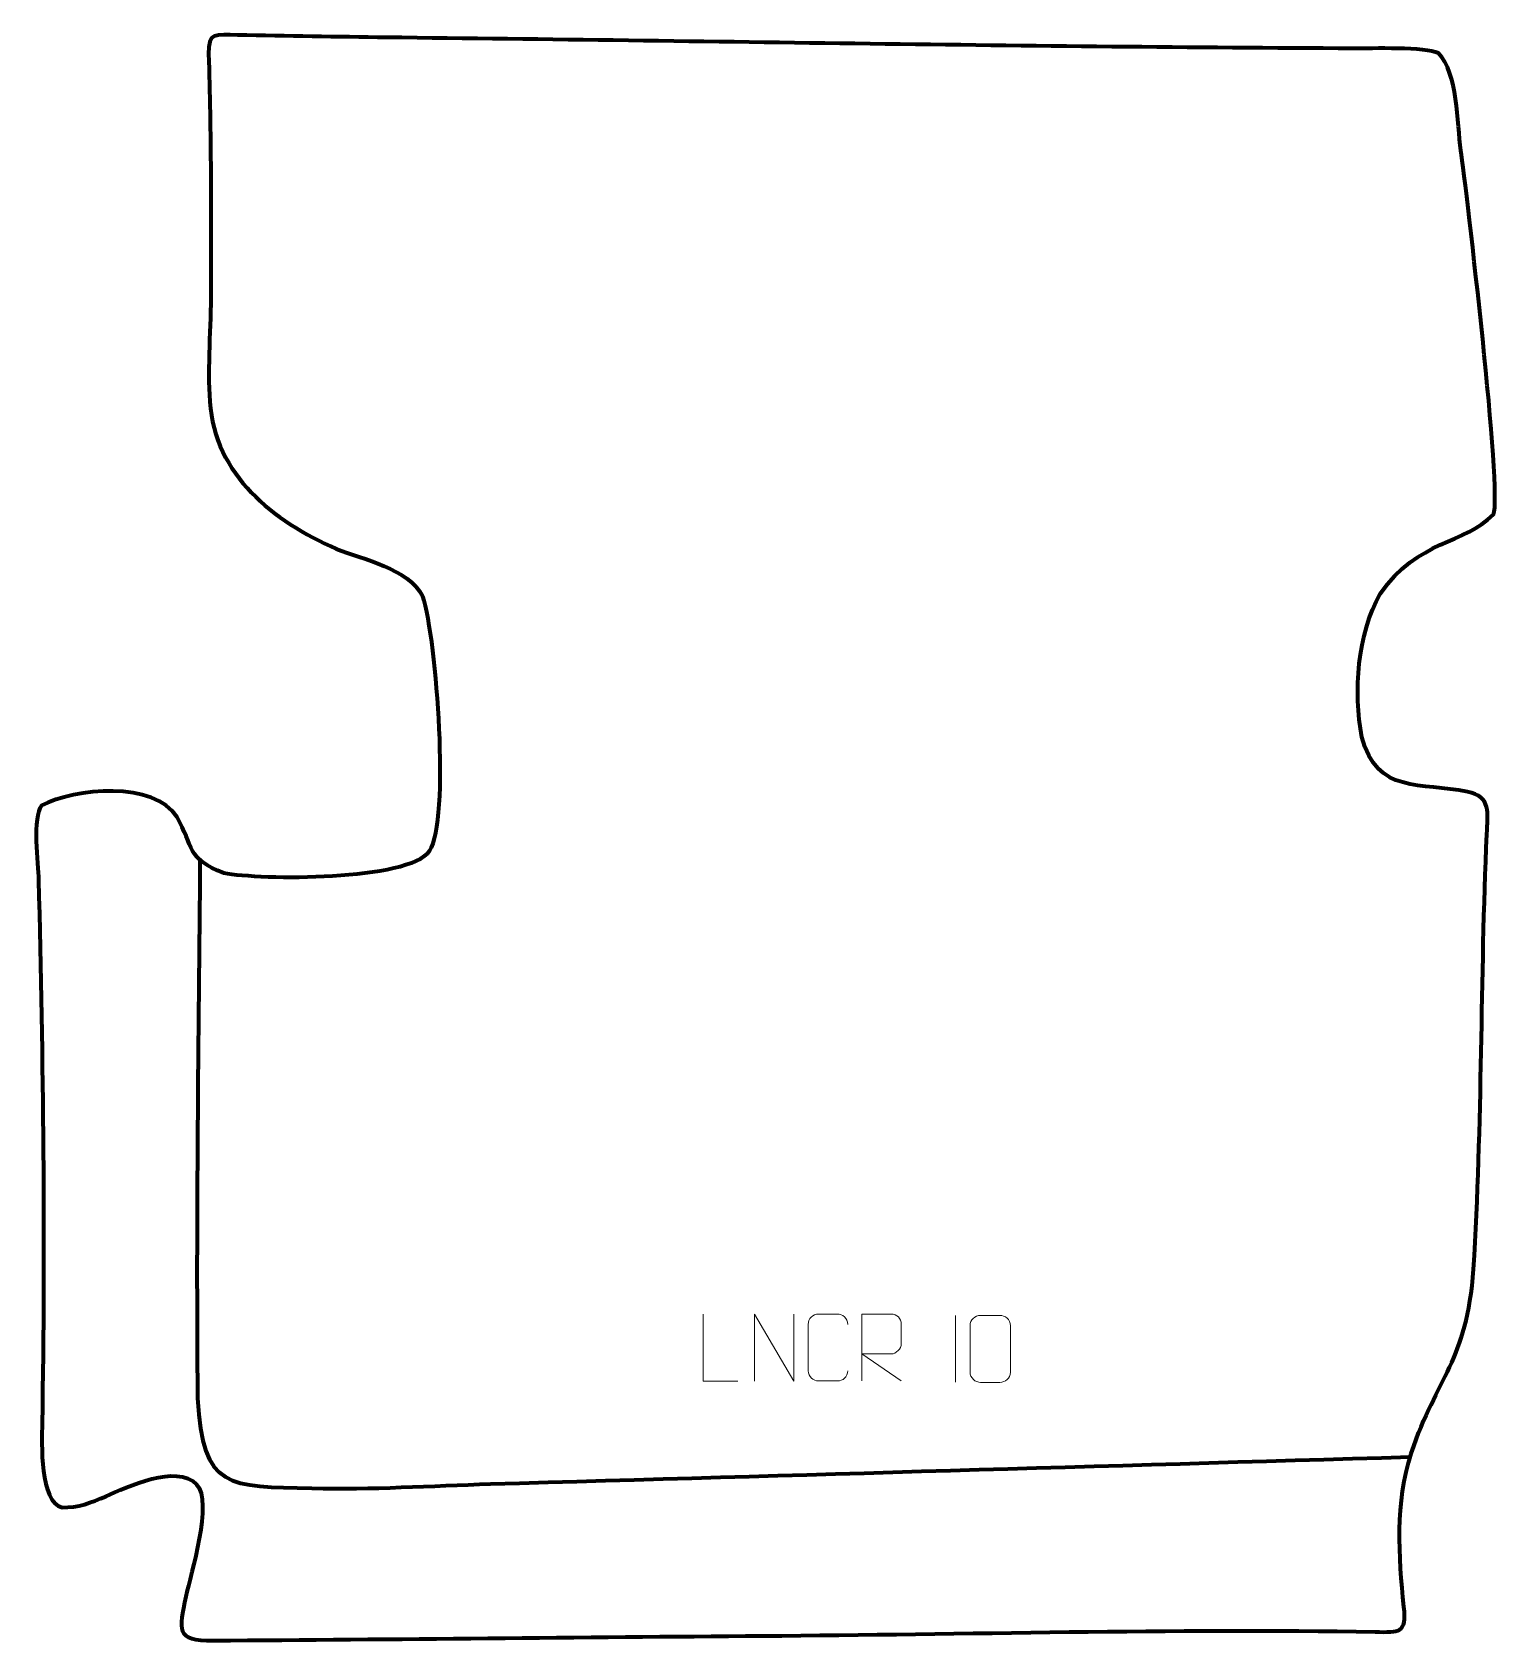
# Model space of a CAD drawing. Header units: millimetres. Extents: x -586 to -38, y 115 to 715.
import ezdxf

# ---------------------------------------------------------------- set-up
doc = ezdxf.new("R2010")
doc.units = ezdxf.units.MM
doc.header["$MEASUREMENT"] = 0
doc.layers.add('layer 2', color=7, linetype='Continuous')
doc.layers.add('layer 3', color=7, linetype='Continuous')

msp = doc.modelspace()

# ---------------------------------------------------------------- linework, layer by layer
at = {"layer": 'layer 2', "color": 142, "lineweight": 158}
msp.add_open_spline([(-523.8999, 406.9791), (-524.3822, 340.0014), (-525.5021, 272.5731), (-524.7615, 205.6322), (-524.7615, 205.6322), (-523.2083, 171.3819), (-512.8559, 172.8464), (-482.1567, 172.0559), (-482.1567, 172.0559), (-459.7862, 171.4799), (-437.7928, 172.9934), (-415.4718, 173.6631), (-415.4718, 173.6631), (-301.1291, 176.96), (-186.7893, 180.3731), (-72.4492, 183.761)], degree=3, knots=[0, 0, 0, 0, 0.2, 0.2, 0.2, 0.2, 0.4, 0.4, 0.4, 0.4, 0.6, 0.6, 0.6, 0.6, 1, 1, 1, 1], dxfattribs=at)
at = {"layer": 'layer 2', "color": 250, "lineweight": 9}
for points, knots in [([(-323.2165, 212.0365), (-323.2165, 212.0365), (-336.1656, 212.0365), (-336.1656, 212.0365), (-336.1656, 212.0365), (-336.1656, 212.0365), (-336.1656, 236.9901), (-336.1656, 236.9901)], [0, 0, 0, 0, 0.33333333, 0.33333333, 0.33333333, 0.33333333, 1, 1, 1, 1]), ([(-317.0184, 212.0366), (-317.0184, 212.0366), (-317.0184, 236.9901), (-317.0184, 236.9901), (-317.0184, 236.9901), (-317.0184, 236.9901), (-302.3636, 212.0366), (-302.3636, 212.0366), (-302.3636, 212.0366), (-302.3636, 212.0366), (-302.3636, 236.9901), (-302.3636, 236.9901)], [0, 0, 0, 0, 0.25, 0.25, 0.25, 0.25, 0.5, 0.5, 0.5, 0.5, 1, 1, 1, 1]), ([(-282.1728, 215.8761), (-282.3126, 213.5527), (-283.9898, 212.0731), (-286.1375, 212.0623), (-286.1375, 212.0623), (-288.4694, 212.0627), (-290.8013, 212.0627), (-293.1328, 212.0623), (-293.1328, 212.0623), (-295.0578, 211.9569), (-297.0299, 213.8414), (-297.0187, 215.8587), (-297.0187, 215.8587), (-297.0183, 221.6288), (-297.0183, 227.3985), (-297.0187, 233.1678), (-297.0187, 233.1678), (-297.0145, 235.3059), (-295.2678, 237.0251), (-293.1154, 237.0116), (-293.1154, 237.0116), (-290.7897, 237.0116), (-288.4636, 237.0116), (-286.1375, 237.0116), (-286.1375, 237.0116), (-284.1909, 237.0471), (-282.1995, 235.5556), (-282.1728, 233.118)], [0, 0, 0, 0, 0.125, 0.125, 0.125, 0.125, 0.25, 0.25, 0.25, 0.25, 0.375, 0.375, 0.375, 0.375, 0.5, 0.5, 0.5, 0.5, 0.625, 0.625, 0.625, 0.625, 0.75, 0.75, 0.75, 0.75, 1, 1, 1, 1]), ([(-276.9278, 212.0584), (-276.9278, 212.0584), (-276.9278, 237.0119), (-276.9278, 237.0119), (-276.9278, 237.0119), (-273.333, 237.0119), (-269.7375, 237.0119), (-266.1423, 237.0119), (-266.1423, 237.0119), (-263.817, 236.9742), (-262.2597, 235.4842), (-262.2638, 233.1178), (-262.2638, 233.1178), (-262.2642, 231.0823), (-262.2642, 228.0229), (-262.2638, 225.9869), (-262.2638, 225.9869), (-262.2703, 224.1114), (-264.0826, 222.1696), (-266.0921, 222.1505), (-266.0921, 222.1505), (-266.0921, 222.1505), (-276.9278, 222.1505), (-276.9278, 222.1505), (-276.9278, 222.1505), (-276.9278, 222.1505), (-262.2731, 212.0584), (-262.2731, 212.0584)], [0, 0, 0, 0, 0.125, 0.125, 0.125, 0.125, 0.25, 0.25, 0.25, 0.25, 0.375, 0.375, 0.375, 0.375, 0.5, 0.5, 0.5, 0.5, 0.625, 0.625, 0.625, 0.625, 0.75, 0.75, 0.75, 0.75, 1, 1, 1, 1]), ([(-232.632, 236.5476), (-230.2659, 236.5476), (-227.8994, 236.5476), (-225.5329, 236.5476), (-225.5329, 236.5476), (-223.5524, 236.5832), (-221.5264, 235.0889), (-221.4993, 232.6468), (-221.4993, 232.6468), (-221.4997, 226.8894), (-221.4997, 221.1316), (-221.4993, 215.3734), (-221.4993, 215.3734), (-221.6414, 213.0458), (-223.3478, 211.5635), (-225.5329, 211.5527), (-225.5329, 211.5527), (-227.9053, 211.5531), (-230.2777, 211.5531), (-232.6497, 211.5527), (-232.6497, 211.5527), (-234.6082, 211.4471), (-236.6146, 213.335), (-236.6032, 215.356), (-236.6032, 215.356), (-236.6028, 221.1366), (-236.6028, 226.9169), (-236.6032, 232.6967), (-236.6032, 232.6967), (-236.5989, 234.8387), (-234.8218, 236.5612), (-232.632, 236.5476)], [0, 0, 0, 0, 0.11111111, 0.11111111, 0.11111111, 0.11111111, 0.22222222, 0.22222222, 0.22222222, 0.22222222, 0.33333333, 0.33333333, 0.33333333, 0.33333333, 0.44444444, 0.44444444, 0.44444444, 0.44444444, 0.55555556, 0.55555556, 0.55555556, 0.55555556, 0.66666667, 0.66666667, 0.66666667, 0.66666667, 0.77777778, 0.77777778, 0.77777778, 0.77777778, 1, 1, 1, 1])]:
    msp.add_open_spline(points, degree=3, knots=knots, dxfattribs=at)
msp.add_open_spline([(-242.0513, 236.5354), (-242.0513, 236.5354), (-242.0513, 211.5613), (-242.0513, 211.5613)], degree=3, dxfattribs=at)
at = {"layer": 'layer 3', "color": 242, "lineweight": 158}
msp.add_open_spline([(-520.6878, 707.096), (-520.9875, 715.21), (-518.0212, 714.2379), (-509.8703, 714.1201), (-509.8703, 714.1201), (-491.2977, 713.8519), (-472.7759, 713.4346), (-454.1759, 713.2274), (-454.1759, 713.2274), (-334.0671, 711.8831), (-213.7611, 709.6457), (-93.6712, 709.1283), (-93.6712, 709.1283), (-86.891, 709.0991), (-66.5964, 709.7569), (-61.8585, 707.3442), (-61.8585, 707.3442), (-54.6769, 700.1723), (-54.9235, 681.3696), (-53.4747, 671.0552), (-53.4747, 671.0552), (-51.5352, 657.2482), (-37.8529, 542.4293), (-41.335, 535.3379), (-41.335, 535.3379), (-52.0225, 524.1661), (-69.554, 525.9384), (-83.6002, 505.7546), (-83.6002, 505.7546), (-92.1075, 490.3632), (-93.587, 469.3443), (-90.4348, 452.2736), (-90.4348, 452.2736), (-85.026, 430.9076), (-68.2582, 435.3953), (-51.0848, 431.8632), (-51.0848, 431.8632), (-42.1429, 430.0242), (-43.4131, 424.1241), (-43.8187, 416.0106), (-43.8187, 416.0106), (-46.2215, 362.0005), (-45.4015, 307.7431), (-48.7493, 253.8229), (-48.7493, 253.8229), (-51.4564, 218.7339), (-62.1859, 214.2886), (-72.0417, 185.0624), (-72.0417, 185.0624), (-77.9906, 166.635), (-76.7319, 146.7705), (-74.7313, 127.7974), (-74.7313, 127.7974), (-73.6899, 117.9214), (-76.1692, 118.3113), (-85.5372, 118.4758), (-85.5372, 118.4758), (-160.9728, 119.8), (-238.3019, 117.5301), (-313.9389, 117.0005), (-313.9389, 117.0005), (-382.2834, 116.522), (-450.6276, 115.6957), (-518.9651, 115.2289), (-518.9651, 115.2289), (-533.1549, 115.132), (-531.7644, 119.2097), (-529.227, 131.6489), (-529.227, 131.6489), (-527.2346, 140.0884), (-518.9951, 166.9992), (-525.1586, 173.4709), (-525.1586, 173.4709), (-532.6948, 181.3839), (-550.902, 172.4968), (-559.0293, 169.0207), (-559.0293, 169.0207), (-564.3413, 166.788), (-569.4858, 164.6501), (-575.3374, 164.9254), (-575.3374, 164.9254), (-579.5228, 165.8577), (-581.4232, 171.8631), (-582.2599, 178.5009), (-582.2599, 178.5009), (-583.1227, 185.3465), (-582.8543, 192.865), (-582.7939, 196.1853), (-582.7939, 196.1853), (-581.565, 263.7721), (-582.4631, 331.4091), (-584.0998, 398.997), (-584.0998, 398.997), (-584.3544, 404.7935), (-586.4915, 422.5902), (-582.9939, 426.7074), (-582.9939, 426.7074), (-570.764, 433.2047), (-540.7775, 436.0381), (-532.412, 422.3661), (-532.412, 422.3661), (-526.2896, 411.6051), (-528.9576, 406.753), (-514.9549, 401.4868), (-514.9549, 401.4868), (-501.5969, 398.833), (-445.8861, 398.3714), (-438.3207, 409.7848), (-438.3207, 409.7848), (-430.6868, 421.3015), (-435.5723, 488.1076), (-440.8642, 504.8775), (-440.8642, 504.8775), (-446.3572, 515.1878), (-462.8355, 518.5465), (-473.0495, 522.4329), (-473.0495, 522.4329), (-496.593, 532.9218), (-518.3113, 549.8377), (-520.2352, 577.4405), (-520.2352, 577.4405), (-521.1261, 590.2225), (-519.8342, 605.5875), (-519.8037, 618.8114), (-519.8037, 618.8114), (-519.736, 648.2573), (-519.7391, 677.6603), (-520.6878, 707.096)], degree=3, knots=[0, 0, 0, 0, 0.03030303, 0.03030303, 0.03030303, 0.03030303, 0.06060606, 0.06060606, 0.06060606, 0.06060606, 0.09090909, 0.09090909, 0.09090909, 0.09090909, 0.12121212, 0.12121212, 0.12121212, 0.12121212, 0.15151515, 0.15151515, 0.15151515, 0.15151515, 0.18181818, 0.18181818, 0.18181818, 0.18181818, 0.21212121, 0.21212121, 0.21212121, 0.21212121, 0.24242424, 0.24242424, 0.24242424, 0.24242424, 0.27272727, 0.27272727, 0.27272727, 0.27272727, 0.3030303, 0.3030303, 0.3030303, 0.3030303, 0.33333333, 0.33333333, 0.33333333, 0.33333333, 0.36363636, 0.36363636, 0.36363636, 0.36363636, 0.39393939, 0.39393939, 0.39393939, 0.39393939, 0.42424242, 0.42424242, 0.42424242, 0.42424242, 0.45454545, 0.45454545, 0.45454545, 0.45454545, 0.48484848, 0.48484848, 0.48484848, 0.48484848, 0.51515152, 0.51515152, 0.51515152, 0.51515152, 0.54545455, 0.54545455, 0.54545455, 0.54545455, 0.57575758, 0.57575758, 0.57575758, 0.57575758, 0.60606061, 0.60606061, 0.60606061, 0.60606061, 0.63636364, 0.63636364, 0.63636364, 0.63636364, 0.66666667, 0.66666667, 0.66666667, 0.66666667, 0.6969697, 0.6969697, 0.6969697, 0.6969697, 0.72727273, 0.72727273, 0.72727273, 0.72727273, 0.75757576, 0.75757576, 0.75757576, 0.75757576, 0.78787879, 0.78787879, 0.78787879, 0.78787879, 0.81818182, 0.81818182, 0.81818182, 0.81818182, 0.84848485, 0.84848485, 0.84848485, 0.84848485, 0.87878788, 0.87878788, 0.87878788, 0.87878788, 0.90909091, 0.90909091, 0.90909091, 0.90909091, 0.93939394, 0.93939394, 0.93939394, 0.93939394, 1, 1, 1, 1], dxfattribs=at)

doc.saveas('drawing.dxf')
